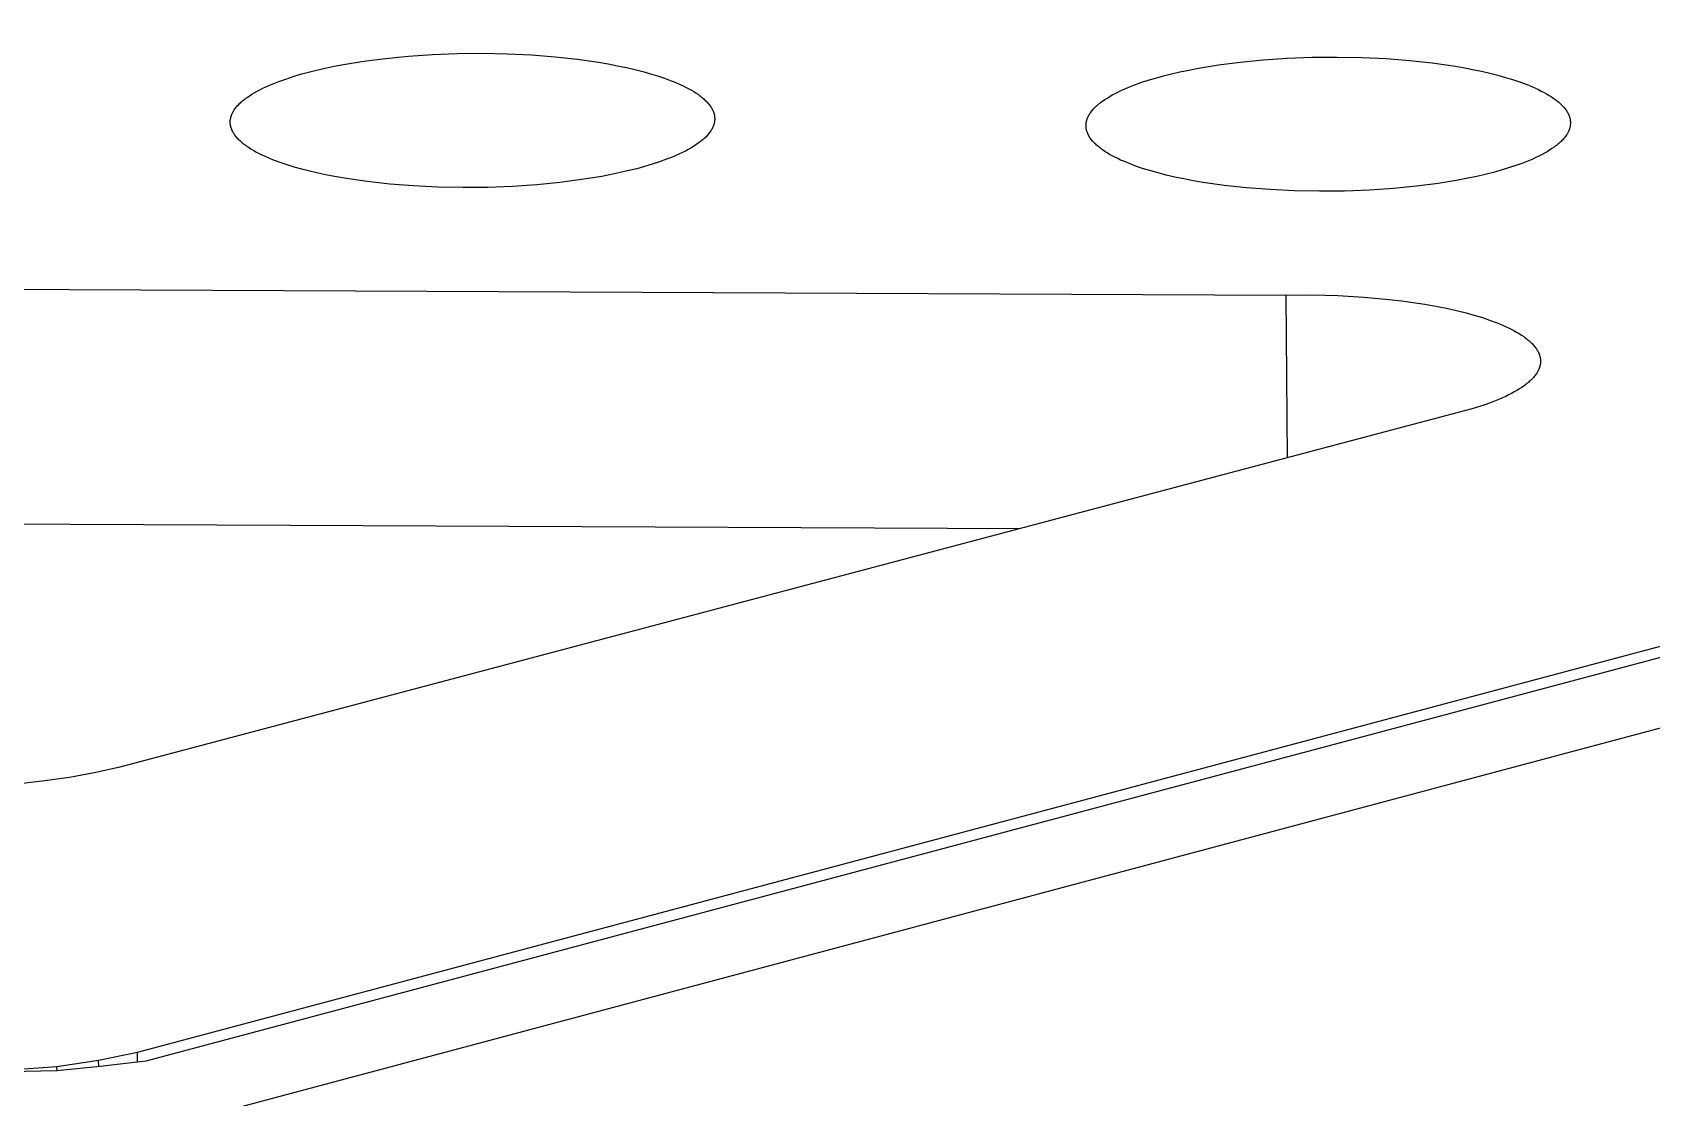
# Model space of a CAD drawing. Header units: millimetres. Extents: x -987 to 2591, y -102 to 2398.
# Drawn here: x -8.59 to 11.79, y 708.57 to 721.97 of the extents above; entities that cross this region are included whole.
import ezdxf

# ---------------------------------------------------------------- set-up
doc = ezdxf.new("R2010")
doc.units = ezdxf.units.MM
doc.header["$MEASUREMENT"] = 0
doc.layers.add('Utwórz2D linie widoczne', color=7, linetype='Continuous', true_color=0x000000)

msp = doc.modelspace()

# ---------------------------------------------------------------- linework, layer by layer
at = {"layer": 'Utwórz2D linie widoczne'}
for p, q in [((-7.267, 708.111), (190.175, 760.798)), ((187.153, 760.817), (-7.158, 709.031)), ((-4.903, 721.521), (-4.79, 721.545)), ((-4.79, 721.545), (-4.671, 721.567)), ((-4.671, 721.567), (-4.417, 721.609)), ((-4.417, 721.609), (-4.144, 721.644)), ((-4.144, 721.644), (-3.854, 721.672)), ((-3.854, 721.672), (-3.552, 721.693)), ((-3.552, 721.693), (-3.24, 721.705)), ((-3.24, 721.705), (-2.926, 721.708)), ((-2.926, 721.708), (-2.612, 721.702)), ((-2.612, 721.702), (-2.305, 721.688)), ((-2.305, 721.688), (-2.009, 721.664)), ((-2.009, 721.664), (-1.728, 721.634)), ((-1.728, 721.634), (-1.465, 721.596)), ((-1.465, 721.596), (-1.342, 721.575)), ((-1.342, 721.575), (-1.224, 721.552)), ((-1.224, 721.552), (-1.111, 721.529)), ((6.084, 721.521), (6.337, 721.562)), ((6.337, 721.562), (6.61, 721.597)), ((6.61, 721.597), (6.899, 721.626)), ((6.899, 721.626), (7.201, 721.646)), ((7.201, 721.646), (7.512, 721.658)), ((7.512, 721.658), (7.827, 721.661)), ((7.827, 721.661), (8.141, 721.656)), ((8.141, 721.656), (8.448, 721.641)), ((8.448, 721.641), (8.745, 721.618)), ((8.745, 721.618), (9.026, 721.587)), ((9.026, 721.587), (9.289, 721.549)), ((9.289, 721.549), (9.413, 721.528)), ((-5.57, 721.321), (-5.486, 721.354)), ((-5.486, 721.354), (-5.398, 721.385)), ((-5.398, 721.385), (-5.306, 721.415)), ((-5.306, 721.415), (-5.211, 721.444)), ((-5.211, 721.444), (-5.113, 721.471)), ((-5.113, 721.471), (-5.011, 721.496)), ((-5.011, 721.496), (-4.903, 721.521)), ((-1.111, 721.529), (-1.005, 721.504)), ((-1.005, 721.504), (-0.905, 721.478)), ((-0.905, 721.478), (-0.81, 721.452)), ((-0.81, 721.452), (-0.721, 721.424)), ((-0.721, 721.424), (-0.634, 721.395)), ((-0.634, 721.395), (-0.551, 721.364)), ((-0.551, 721.364), (-0.511, 721.348)), ((-0.511, 721.348), (-0.472, 721.332)), ((-0.472, 721.332), (-0.434, 721.315)), ((5.272, 721.307), (5.36, 721.339)), ((5.36, 721.339), (5.451, 721.369)), ((5.451, 721.369), (5.546, 721.397)), ((5.546, 721.397), (5.644, 721.424)), ((5.644, 721.424), (5.745, 721.449)), ((5.745, 721.449), (5.852, 721.474)), ((5.852, 721.474), (5.965, 721.498)), ((5.965, 721.498), (6.084, 721.521)), ((9.413, 721.528), (9.532, 721.506)), ((9.532, 721.506), (9.644, 721.482)), ((9.644, 721.482), (9.751, 721.457)), ((9.751, 721.457), (9.852, 721.432)), ((9.852, 721.432), (9.946, 721.405)), ((9.946, 721.405), (10.037, 721.378)), ((10.037, 721.378), (10.124, 721.348)), ((10.124, 721.348), (10.208, 721.318)), ((-5.924, 721.123), (-5.911, 721.133)), ((-5.911, 721.133), (-5.898, 721.143)), ((-5.898, 721.143), (-5.884, 721.153)), ((-5.884, 721.153), (-5.855, 721.173)), ((-5.855, 721.173), (-5.825, 721.193)), ((-5.825, 721.193), (-5.793, 721.212)), ((-5.793, 721.212), (-5.759, 721.231)), ((-5.759, 721.231), (-5.724, 721.25)), ((-5.724, 721.25), (-5.687, 721.268)), ((-5.687, 721.268), (-5.65, 721.286)), ((-5.65, 721.286), (-5.61, 721.303)), ((-5.61, 721.303), (-5.57, 721.321)), ((-0.434, 721.315), (-0.397, 721.298)), ((-0.397, 721.298), (-0.362, 721.28)), ((-0.362, 721.28), (-0.328, 721.263)), ((-0.328, 721.263), (-0.295, 721.244)), ((-0.295, 721.244), (-0.264, 721.226)), ((-0.264, 721.226), (-0.235, 721.207)), ((-0.235, 721.207), (-0.207, 721.188)), ((-0.207, 721.188), (-0.193, 721.178)), ((-0.193, 721.178), (-0.18, 721.168)), ((-0.18, 721.168), (-0.167, 721.158)), ((-0.167, 721.158), (-0.155, 721.148)), ((-0.155, 721.148), (-0.144, 721.138)), ((-0.144, 721.138), (-0.132, 721.128)), ((-0.132, 721.128), (-0.121, 721.118)), ((4.877, 721.107), (4.906, 721.126)), ((4.906, 721.126), (4.936, 721.146)), ((4.936, 721.146), (4.968, 721.165)), ((4.968, 721.165), (5.001, 721.184)), ((5.001, 721.184), (5.036, 721.203)), ((5.036, 721.203), (5.072, 721.221)), ((5.072, 721.221), (5.11, 721.239)), ((5.11, 721.239), (5.148, 721.256)), ((5.148, 721.256), (5.189, 721.274)), ((5.189, 721.274), (5.272, 721.307)), ((10.208, 721.318), (10.248, 721.302)), ((10.248, 721.302), (10.287, 721.285)), ((10.287, 721.285), (10.325, 721.268)), ((10.325, 721.268), (10.362, 721.251)), ((10.362, 721.251), (10.398, 721.234)), ((10.398, 721.234), (10.432, 721.216)), ((10.432, 721.216), (10.465, 721.198)), ((10.465, 721.198), (10.496, 721.179)), ((10.496, 721.179), (10.526, 721.16)), ((10.526, 721.16), (10.554, 721.141)), ((10.554, 721.141), (10.568, 721.131)), ((10.568, 721.131), (10.581, 721.121)), ((-6.084, 720.916), (-6.083, 720.922)), ((-6.083, 720.922), (-6.081, 720.927)), ((-6.081, 720.927), (-6.079, 720.932)), ((-6.079, 720.932), (-6.077, 720.938)), ((-6.077, 720.938), (-6.074, 720.943)), ((-6.074, 720.943), (-6.072, 720.949)), ((-6.072, 720.949), (-6.069, 720.954)), ((-6.069, 720.954), (-6.067, 720.96)), ((-6.067, 720.96), (-6.064, 720.965)), ((-6.064, 720.965), (-6.061, 720.97)), ((-6.061, 720.97), (-6.058, 720.976)), ((-6.058, 720.976), (-6.055, 720.981)), ((-6.055, 720.981), (-6.052, 720.987)), ((-6.052, 720.987), (-6.045, 720.997)), ((-6.045, 720.997), (-6.037, 721.008)), ((-6.037, 721.008), (-6.029, 721.019)), ((-6.029, 721.019), (-6.021, 721.029)), ((-6.021, 721.029), (-6.012, 721.04)), ((-6.012, 721.04), (-6.003, 721.051)), ((-6.003, 721.051), (-5.993, 721.061)), ((-5.993, 721.061), (-5.983, 721.072)), ((-5.983, 721.072), (-5.972, 721.082)), ((-5.972, 721.082), (-5.961, 721.092)), ((-5.961, 721.092), (-5.949, 721.103)), ((-5.949, 721.103), (-5.937, 721.113)), ((-5.937, 721.113), (-5.924, 721.123)), ((-0.121, 721.118), (-0.111, 721.108)), ((-0.111, 721.108), (-0.101, 721.098)), ((-0.101, 721.098), (-0.091, 721.088)), ((-0.091, 721.088), (-0.082, 721.077)), ((-0.082, 721.077), (-0.074, 721.067)), ((-0.074, 721.067), (-0.065, 721.056)), ((-0.065, 721.056), (-0.058, 721.046)), ((-0.058, 721.046), (-0.05, 721.035)), ((-0.05, 721.035), (-0.044, 721.025)), ((-0.044, 721.025), (-0.041, 721.019)), ((-0.041, 721.019), (-0.037, 721.014)), ((-0.037, 721.014), (-0.035, 721.009)), ((-0.035, 721.009), (-0.032, 721.003)), ((-0.032, 721.003), (-0.029, 720.998)), ((-0.029, 720.998), (-0.026, 720.993)), ((-0.026, 720.993), (-0.024, 720.987)), ((-0.024, 720.987), (-0.022, 720.982)), ((-0.022, 720.982), (-0.019, 720.976)), ((-0.019, 720.976), (-0.017, 720.971)), ((-0.017, 720.971), (-0.015, 720.966)), ((-0.015, 720.966), (-0.014, 720.96)), ((-0.014, 720.96), (-0.012, 720.955)), ((-0.012, 720.955), (-0.01, 720.949)), ((-0.01, 720.949), (-0.009, 720.944)), ((-0.009, 720.944), (-0.008, 720.939)), ((-0.008, 720.939), (-0.006, 720.933)), ((-0.006, 720.933), (-0.005, 720.928)), ((-0.005, 720.928), (-0.004, 720.922)), ((-0.004, 720.922), (-0.003, 720.917)), ((4.7, 720.918), (4.703, 720.924)), ((4.703, 720.924), (4.706, 720.929)), ((4.706, 720.929), (4.709, 720.934)), ((4.709, 720.934), (4.712, 720.94)), ((4.712, 720.94), (4.719, 720.95)), ((4.719, 720.95), (4.726, 720.961)), ((4.726, 720.961), (4.734, 720.972)), ((4.734, 720.972), (4.742, 720.983)), ((4.742, 720.983), (4.751, 720.993)), ((4.751, 720.993), (4.76, 721.004)), ((4.76, 721.004), (4.77, 721.014)), ((4.77, 721.014), (4.78, 721.025)), ((4.78, 721.025), (4.79, 721.035)), ((4.79, 721.035), (4.801, 721.046)), ((4.801, 721.046), (4.813, 721.056)), ((4.813, 721.056), (4.825, 721.066)), ((4.825, 721.066), (4.837, 721.076)), ((4.837, 721.076), (4.85, 721.086)), ((4.85, 721.086), (4.863, 721.097)), ((4.863, 721.097), (4.877, 721.107)), ((10.581, 721.121), (10.594, 721.112)), ((10.594, 721.112), (10.606, 721.102)), ((10.606, 721.102), (10.618, 721.092)), ((10.618, 721.092), (10.63, 721.082)), ((10.63, 721.082), (10.641, 721.071)), ((10.641, 721.071), (10.651, 721.061)), ((10.651, 721.061), (10.662, 721.051)), ((10.662, 721.051), (10.671, 721.041)), ((10.671, 721.041), (10.681, 721.03)), ((10.681, 721.03), (10.689, 721.02)), ((10.689, 721.02), (10.698, 721.009)), ((10.698, 721.009), (10.706, 720.999)), ((10.706, 720.999), (10.713, 720.988)), ((10.713, 720.988), (10.72, 720.978)), ((10.72, 720.978), (10.723, 720.972)), ((10.723, 720.972), (10.726, 720.967)), ((10.726, 720.967), (10.729, 720.962)), ((10.729, 720.962), (10.732, 720.956)), ((10.732, 720.956), (10.735, 720.951)), ((10.735, 720.951), (10.738, 720.946)), ((10.738, 720.946), (10.74, 720.94)), ((10.74, 720.94), (10.743, 720.935)), ((10.743, 720.935), (10.745, 720.93)), ((10.745, 720.93), (10.747, 720.924)), ((10.747, 720.924), (10.749, 720.919)), ((-6.096, 720.851), (-6.095, 720.856)), ((-6.096, 720.845), (-6.096, 720.851)), ((-6.096, 720.84), (-6.096, 720.845)), ((-6.096, 720.834), (-6.096, 720.84)), ((-6.095, 720.829), (-6.096, 720.834)), ((-6.095, 720.867), (-6.094, 720.872)), ((-6.095, 720.861), (-6.095, 720.867)), ((-6.095, 720.856), (-6.095, 720.861)), ((-6.095, 720.823), (-6.095, 720.829)), ((-6.095, 720.818), (-6.095, 720.823)), ((-6.094, 720.812), (-6.095, 720.818)), ((-6.094, 720.872), (-6.093, 720.878)), ((-6.093, 720.807), (-6.094, 720.812)), ((-6.093, 720.878), (-6.092, 720.883)), ((-6.092, 720.801), (-6.093, 720.807)), ((-6.092, 720.883), (-6.091, 720.889)), ((-6.091, 720.796), (-6.092, 720.801)), ((-6.091, 720.889), (-6.09, 720.894)), ((-6.09, 720.791), (-6.091, 720.796)), ((-6.09, 720.894), (-6.089, 720.9)), ((-6.089, 720.785), (-6.09, 720.791)), ((-6.089, 720.9), (-6.088, 720.905)), ((-6.087, 720.78), (-6.089, 720.785)), ((-6.088, 720.905), (-6.086, 720.911)), ((-6.086, 720.774), (-6.087, 720.78)), ((-6.086, 720.911), (-6.084, 720.916)), ((-6.084, 720.769), (-6.086, 720.774)), ((-6.082, 720.763), (-6.084, 720.769)), ((-6.08, 720.758), (-6.082, 720.763)), ((-6.078, 720.753), (-6.08, 720.758)), ((-6.076, 720.747), (-6.078, 720.753)), ((-6.074, 720.742), (-6.076, 720.747)), ((-6.072, 720.737), (-6.074, 720.742)), ((-6.069, 720.731), (-6.072, 720.737)), ((-6.066, 720.726), (-6.069, 720.731)), ((-6.064, 720.72), (-6.066, 720.726)), ((-6.061, 720.715), (-6.064, 720.72)), ((-0.058, 720.721), (-0.066, 720.71)), ((-0.051, 720.732), (-0.058, 720.721)), ((-0.044, 720.743), (-0.051, 720.732)), ((-0.041, 720.748), (-0.044, 720.743)), ((-0.038, 720.753), (-0.041, 720.748)), ((-0.035, 720.759), (-0.038, 720.753)), ((-0.032, 720.764), (-0.035, 720.759)), ((-0.029, 720.77), (-0.032, 720.764)), ((-0.027, 720.775), (-0.029, 720.77)), ((-0.024, 720.78), (-0.027, 720.775)), ((-0.022, 720.786), (-0.024, 720.78)), ((-0.02, 720.791), (-0.022, 720.786)), ((-0.018, 720.797), (-0.02, 720.791)), ((-0.016, 720.802), (-0.018, 720.797)), ((-0.014, 720.808), (-0.016, 720.802)), ((-0.012, 720.813), (-0.014, 720.808)), ((-0.01, 720.819), (-0.012, 720.813)), ((-0.009, 720.824), (-0.01, 720.819)), ((-0.008, 720.829), (-0.009, 720.824)), ((-0.006, 720.835), (-0.008, 720.829)), ((-0.005, 720.84), (-0.006, 720.835)), ((-0.004, 720.846), (-0.005, 720.84)), ((-0.003, 720.857), (-0.004, 720.851)), ((-0.004, 720.851), (-0.004, 720.846)), ((-0.003, 720.917), (-0.003, 720.911)), ((-0.003, 720.911), (-0.002, 720.906)), ((-0.002, 720.862), (-0.003, 720.857)), ((-0.002, 720.906), (-0.002, 720.901)), ((-0.002, 720.901), (-0.001, 720.895)), ((-0.001, 720.873), (-0.002, 720.868)), ((-0.002, 720.868), (-0.002, 720.862)), ((-0.001, 720.895), (-0.001, 720.89)), ((-0.001, 720.89), (-0.001, 720.884)), ((-0.001, 720.884), (-0.001, 720.879)), ((-0.001, 720.879), (-0.001, 720.873)), ((4.67, 720.809), (4.671, 720.815)), ((4.67, 720.804), (4.67, 720.809)), ((4.67, 720.798), (4.67, 720.804)), ((4.67, 720.793), (4.67, 720.798)), ((4.67, 720.787), (4.67, 720.793)), ((4.671, 720.782), (4.67, 720.787)), ((4.671, 720.82), (4.672, 720.825)), ((4.671, 720.815), (4.671, 720.82)), ((4.671, 720.776), (4.671, 720.782)), ((4.672, 720.771), (4.671, 720.776)), ((4.672, 720.831), (4.673, 720.836)), ((4.672, 720.825), (4.672, 720.831)), ((4.673, 720.765), (4.672, 720.771)), ((4.673, 720.836), (4.674, 720.842)), ((4.673, 720.76), (4.673, 720.765)), ((4.674, 720.755), (4.673, 720.76)), ((4.674, 720.842), (4.675, 720.847)), ((4.676, 720.749), (4.674, 720.755)), ((4.675, 720.847), (4.676, 720.853)), ((4.676, 720.853), (4.677, 720.858)), ((4.677, 720.744), (4.676, 720.749)), ((4.677, 720.858), (4.679, 720.864)), ((4.678, 720.738), (4.677, 720.744)), ((4.68, 720.733), (4.678, 720.738)), ((4.679, 720.864), (4.68, 720.869)), ((4.68, 720.869), (4.682, 720.875)), ((4.681, 720.727), (4.68, 720.733)), ((4.683, 720.722), (4.681, 720.727)), ((4.682, 720.875), (4.684, 720.88)), ((4.685, 720.717), (4.683, 720.722)), ((4.684, 720.88), (4.686, 720.886)), ((4.686, 720.886), (4.688, 720.891)), ((4.688, 720.891), (4.69, 720.896)), ((4.69, 720.896), (4.693, 720.902)), ((4.693, 720.902), (4.695, 720.907)), ((4.695, 720.907), (4.698, 720.913)), ((4.698, 720.913), (4.7, 720.918)), ((10.735, 720.717), (10.733, 720.712)), ((10.738, 720.723), (10.735, 720.717)), ((10.741, 720.728), (10.738, 720.723)), ((10.743, 720.734), (10.741, 720.728)), ((10.745, 720.739), (10.743, 720.734)), ((10.747, 720.744), (10.745, 720.739)), ((10.75, 720.75), (10.747, 720.744)), ((10.749, 720.919), (10.751, 720.913)), ((10.751, 720.755), (10.75, 720.75)), ((10.751, 720.913), (10.753, 720.908)), ((10.753, 720.761), (10.751, 720.755)), ((10.753, 720.908), (10.754, 720.903)), ((10.755, 720.766), (10.753, 720.761)), ((10.754, 720.903), (10.756, 720.897)), ((10.756, 720.772), (10.755, 720.766)), ((10.756, 720.897), (10.757, 720.892)), ((10.758, 720.777), (10.756, 720.772)), ((10.757, 720.892), (10.759, 720.886)), ((10.759, 720.783), (10.758, 720.777)), ((10.759, 720.886), (10.76, 720.881)), ((10.76, 720.788), (10.759, 720.783)), ((10.76, 720.881), (10.761, 720.875)), ((10.761, 720.794), (10.76, 720.788)), ((10.761, 720.875), (10.762, 720.87)), ((10.762, 720.799), (10.761, 720.794)), ((10.762, 720.87), (10.763, 720.865)), ((10.763, 720.804), (10.762, 720.799)), ((10.763, 720.865), (10.763, 720.859)), ((10.763, 720.859), (10.764, 720.854)), ((10.764, 720.815), (10.763, 720.81)), ((10.763, 720.81), (10.763, 720.804)), ((10.764, 720.854), (10.764, 720.848)), ((10.764, 720.848), (10.764, 720.843)), ((10.764, 720.843), (10.765, 720.837)), ((10.765, 720.832), (10.764, 720.826)), ((10.764, 720.826), (10.764, 720.821)), ((10.764, 720.821), (10.764, 720.815)), ((10.765, 720.837), (10.765, 720.832)), ((-6.058, 720.71), (-6.061, 720.715)), ((-6.055, 720.704), (-6.058, 720.71)), ((-6.048, 720.694), (-6.055, 720.704)), ((-6.041, 720.683), (-6.048, 720.694)), ((-6.033, 720.673), (-6.041, 720.683)), ((-6.025, 720.662), (-6.033, 720.673)), ((-6.017, 720.652), (-6.025, 720.662)), ((-6.008, 720.642), (-6.017, 720.652)), ((-5.998, 720.631), (-6.008, 720.642)), ((-5.988, 720.621), (-5.998, 720.631)), ((-5.978, 720.611), (-5.988, 720.621)), ((-5.967, 720.601), (-5.978, 720.611)), ((-5.956, 720.591), (-5.967, 720.601)), ((-5.944, 720.581), (-5.956, 720.591)), ((-5.932, 720.571), (-5.944, 720.581)), ((-5.919, 720.561), (-5.932, 720.571)), ((-5.906, 720.551), (-5.919, 720.561)), ((-5.893, 720.541), (-5.906, 720.551)), ((-5.865, 720.522), (-5.893, 720.541)), ((-5.835, 720.503), (-5.865, 720.522)), ((-0.301, 720.517), (-0.335, 720.498)), ((-0.269, 720.536), (-0.301, 720.517)), ((-0.239, 720.556), (-0.269, 720.536)), ((-0.21, 720.576), (-0.239, 720.556)), ((-0.197, 720.586), (-0.21, 720.576)), ((-0.183, 720.596), (-0.197, 720.586)), ((-0.17, 720.606), (-0.183, 720.596)), ((-0.158, 720.616), (-0.17, 720.606)), ((-0.146, 720.626), (-0.158, 720.616)), ((-0.134, 720.637), (-0.146, 720.626)), ((-0.123, 720.647), (-0.134, 720.637)), ((-0.112, 720.657), (-0.123, 720.647)), ((-0.102, 720.668), (-0.112, 720.657)), ((-0.093, 720.678), (-0.102, 720.668)), ((-0.083, 720.689), (-0.093, 720.678)), ((-0.075, 720.7), (-0.083, 720.689)), ((-0.066, 720.71), (-0.075, 720.7)), ((4.687, 720.711), (4.685, 720.717)), ((4.689, 720.706), (4.687, 720.711)), ((4.691, 720.7), (4.689, 720.706)), ((4.694, 720.695), (4.691, 720.7)), ((4.696, 720.69), (4.694, 720.695)), ((4.699, 720.684), (4.696, 720.69)), ((4.701, 720.679), (4.699, 720.684)), ((4.704, 720.674), (4.701, 720.679)), ((4.707, 720.668), (4.704, 720.674)), ((4.71, 720.663), (4.707, 720.668)), ((4.714, 720.658), (4.71, 720.663)), ((4.72, 720.647), (4.714, 720.658)), ((4.728, 720.636), (4.72, 720.647)), ((4.735, 720.626), (4.728, 720.636)), ((4.744, 720.615), (4.735, 720.626)), ((4.752, 720.605), (4.744, 720.615)), ((4.762, 720.595), (4.752, 720.605)), ((4.771, 720.584), (4.762, 720.595)), ((4.781, 720.574), (4.771, 720.584)), ((4.792, 720.564), (4.781, 720.574)), ((4.803, 720.554), (4.792, 720.564)), ((4.814, 720.544), (4.803, 720.554)), ((4.826, 720.534), (4.814, 720.544)), ((4.838, 720.524), (4.826, 720.534)), ((4.851, 720.514), (4.838, 720.524)), ((4.864, 720.504), (4.851, 720.514)), ((10.56, 720.529), (10.532, 720.509)), ((10.574, 720.539), (10.56, 720.529)), ((10.587, 720.549), (10.574, 720.539)), ((10.6, 720.559), (10.587, 720.549)), ((10.612, 720.569), (10.6, 720.559)), ((10.624, 720.579), (10.612, 720.569)), ((10.635, 720.59), (10.624, 720.579)), ((10.646, 720.6), (10.635, 720.59)), ((10.657, 720.611), (10.646, 720.6)), ((10.667, 720.621), (10.657, 720.611)), ((10.676, 720.632), (10.667, 720.621)), ((10.685, 720.642), (10.676, 720.632)), ((10.694, 720.653), (10.685, 720.642)), ((10.702, 720.663), (10.694, 720.653)), ((10.71, 720.674), (10.702, 720.663)), ((10.717, 720.685), (10.71, 720.674)), ((10.724, 720.696), (10.717, 720.685)), ((10.727, 720.701), (10.724, 720.696)), ((10.73, 720.706), (10.727, 720.701)), ((10.733, 720.712), (10.73, 720.706)), ((-5.804, 720.484), (-5.835, 720.503)), ((-5.772, 720.466), (-5.804, 720.484)), ((-5.738, 720.448), (-5.772, 720.466)), ((-5.703, 720.431), (-5.738, 720.448)), ((-5.666, 720.413), (-5.703, 720.431)), ((-5.629, 720.397), (-5.666, 720.413)), ((-5.59, 720.38), (-5.629, 720.397)), ((-5.55, 720.364), (-5.59, 720.38)), ((-5.467, 720.333), (-5.55, 720.364)), ((-5.38, 720.304), (-5.467, 720.333)), ((-0.788, 720.313), (-0.883, 720.284)), ((-0.696, 720.343), (-0.788, 720.313)), ((-0.607, 720.375), (-0.696, 720.343)), ((-0.523, 720.408), (-0.607, 720.375)), ((-0.483, 720.425), (-0.523, 720.408)), ((-0.444, 720.443), (-0.483, 720.425)), ((-0.406, 720.461), (-0.444, 720.443)), ((-0.37, 720.479), (-0.406, 720.461)), ((-0.335, 720.498), (-0.37, 720.479)), ((4.878, 720.494), (4.864, 720.504)), ((4.906, 720.475), (4.878, 720.494)), ((4.936, 720.456), (4.906, 720.475)), ((4.967, 720.437), (4.936, 720.456)), ((5, 720.419), (4.967, 720.437)), ((5.034, 720.401), (5, 720.419)), ((5.07, 720.384), (5.034, 720.401)), ((5.106, 720.366), (5.07, 720.384)), ((5.144, 720.35), (5.106, 720.366)), ((5.183, 720.333), (5.144, 720.35)), ((5.224, 720.317), (5.183, 720.333)), ((5.307, 720.286), (5.224, 720.317)), ((10.166, 720.328), (10.078, 720.296)), ((10.25, 720.361), (10.166, 720.328)), ((10.29, 720.378), (10.25, 720.361)), ((10.328, 720.396), (10.29, 720.378)), ((10.366, 720.414), (10.328, 720.396)), ((10.402, 720.432), (10.366, 720.414)), ((10.437, 720.451), (10.402, 720.432)), ((10.47, 720.47), (10.437, 720.451)), ((10.502, 720.489), (10.47, 720.47)), ((10.532, 720.509), (10.502, 720.489)), ((-7.263, 709.145), (34.321, 720.225)), ((-5.29, 720.276), (-5.38, 720.304)), ((-5.196, 720.25), (-5.29, 720.276)), ((-5.096, 720.224), (-5.196, 720.25)), ((-4.989, 720.199), (-5.096, 720.224)), ((-4.877, 720.175), (-4.989, 720.199)), ((-4.759, 720.153), (-4.877, 720.175)), ((-4.635, 720.132), (-4.759, 720.153)), ((-4.372, 720.094), (-4.635, 720.132)), ((-1.677, 720.119), (-1.951, 720.083)), ((-1.423, 720.16), (-1.677, 720.119)), ((-1.304, 720.183), (-1.423, 720.16)), ((-1.19, 720.207), (-1.304, 720.183)), ((-1.082, 720.232), (-1.19, 720.207)), ((-0.98, 720.257), (-1.082, 720.232)), ((-0.883, 720.284), (-0.98, 720.257)), ((5.394, 720.257), (5.307, 720.286)), ((5.485, 720.229), (5.394, 720.257)), ((5.579, 720.203), (5.485, 720.229)), ((5.68, 720.177), (5.579, 720.203)), ((5.787, 720.152), (5.68, 720.177)), ((5.9, 720.129), (5.787, 720.152)), ((6.018, 720.106), (5.9, 720.129)), ((6.142, 720.085), (6.018, 720.106)), ((9.354, 720.113), (9.101, 720.072)), ((9.473, 720.136), (9.354, 720.113)), ((9.586, 720.16), (9.473, 720.136)), ((9.693, 720.185), (9.586, 720.16)), ((9.795, 720.21), (9.693, 720.185)), ((9.892, 720.237), (9.795, 720.21)), ((9.987, 720.266), (9.892, 720.237)), ((10.078, 720.296), (9.987, 720.266)), ((-4.09, 720.063), (-4.372, 720.094)), ((-3.793, 720.04), (-4.09, 720.063)), ((-3.486, 720.025), (-3.793, 720.04)), ((-3.171, 720.019), (-3.486, 720.025)), ((-2.856, 720.022), (-3.171, 720.019)), ((-2.544, 720.034), (-2.856, 720.022)), ((-2.241, 720.055), (-2.544, 720.034)), ((-1.951, 720.083), (-2.241, 720.055)), ((6.406, 720.047), (6.142, 720.085)), ((6.688, 720.016), (6.406, 720.047)), ((6.985, 719.993), (6.688, 720.016)), ((7.293, 719.978), (6.985, 719.993)), ((7.608, 719.972), (7.293, 719.978)), ((7.923, 719.975), (7.608, 719.972)), ((8.235, 719.987), (7.923, 719.975)), ((8.538, 720.008), (8.235, 719.987)), ((8.827, 720.036), (8.538, 720.008)), ((9.101, 720.072), (8.827, 720.036)), ((-24.954, 718.811), (7.187, 718.667)), ((7.187, 718.667), (7.512, 718.669)), ((7.205, 716.62), (7.187, 718.667)), ((7.512, 718.669), (7.839, 718.66)), ((7.839, 718.66), (8.165, 718.641)), ((8.165, 718.641), (8.483, 718.613)), ((8.483, 718.613), (8.637, 718.595)), ((8.637, 718.595), (8.787, 718.574)), ((8.787, 718.574), (8.932, 718.552)), ((8.932, 718.552), (9.072, 718.527)), ((9.072, 718.527), (9.206, 718.501)), ((9.206, 718.501), (9.333, 718.472)), ((9.333, 718.472), (9.453, 718.442)), ((9.453, 718.442), (9.567, 718.411)), ((9.567, 718.411), (9.658, 718.383)), ((9.658, 718.383), (9.745, 718.353)), ((9.745, 718.353), (9.829, 718.322)), ((9.829, 718.322), (9.87, 718.306)), ((9.87, 718.306), (9.909, 718.29)), ((9.909, 718.29), (9.947, 718.273)), ((9.947, 718.273), (9.984, 718.255)), ((9.984, 718.255), (10.02, 718.238)), ((10.02, 718.238), (10.054, 718.22)), ((10.054, 718.22), (10.087, 718.201)), ((10.087, 718.201), (10.119, 718.183)), ((10.119, 718.183), (10.149, 718.163)), ((10.149, 718.163), (10.178, 718.144)), ((10.178, 718.144), (10.191, 718.134)), ((10.191, 718.134), (10.204, 718.124)), ((10.204, 718.124), (10.217, 718.114)), ((10.217, 718.114), (10.23, 718.104)), ((10.23, 718.104), (10.242, 718.094)), ((10.242, 718.094), (10.253, 718.084)), ((10.253, 718.084), (10.264, 718.074)), ((10.264, 718.074), (10.275, 718.064)), ((10.275, 718.064), (10.285, 718.053)), ((10.285, 718.053), (10.295, 718.043)), ((10.295, 718.043), (10.304, 718.032)), ((10.304, 718.032), (10.313, 718.022)), ((10.313, 718.022), (10.321, 718.011)), ((10.321, 718.011), (10.329, 718.001)), ((10.329, 718.001), (10.337, 717.99)), ((10.337, 717.99), (10.343, 717.979)), ((10.343, 717.979), (10.347, 717.974)), ((10.347, 717.974), (10.35, 717.969)), ((10.35, 717.969), (10.353, 717.963)), ((10.353, 717.963), (10.356, 717.958)), ((10.356, 717.958), (10.359, 717.953)), ((10.359, 717.953), (10.361, 717.947)), ((10.361, 717.947), (10.364, 717.942)), ((10.364, 717.942), (10.366, 717.936)), ((10.366, 717.936), (10.369, 717.931)), ((10.369, 717.931), (10.371, 717.925)), ((10.371, 717.925), (10.373, 717.92)), ((10.373, 717.92), (10.375, 717.915)), ((10.375, 717.915), (10.376, 717.909)), ((10.376, 717.909), (10.378, 717.904)), ((10.378, 717.904), (10.38, 717.898)), ((10.38, 717.898), (10.381, 717.893)), ((10.381, 717.893), (10.382, 717.887)), ((10.382, 717.887), (10.383, 717.882)), ((10.383, 717.882), (10.385, 717.876)), ((10.385, 717.876), (10.385, 717.871)), ((10.385, 717.871), (10.386, 717.865)), ((10.386, 717.865), (10.387, 717.86)), ((10.325, 717.662), (10.317, 717.652)), ((10.333, 717.673), (10.325, 717.662)), ((10.34, 717.684), (10.333, 717.673)), ((10.347, 717.695), (10.34, 717.684)), ((10.35, 717.7), (10.347, 717.695)), ((10.353, 717.706), (10.35, 717.7)), ((10.356, 717.711), (10.353, 717.706)), ((10.359, 717.717), (10.356, 717.711)), ((10.361, 717.722), (10.359, 717.717)), ((10.364, 717.728), (10.361, 717.722)), ((10.366, 717.733), (10.364, 717.728)), ((10.369, 717.739), (10.366, 717.733)), ((10.371, 717.744), (10.369, 717.739)), ((10.373, 717.75), (10.371, 717.744)), ((10.375, 717.755), (10.373, 717.75)), ((10.377, 717.761), (10.375, 717.755)), ((10.378, 717.766), (10.377, 717.761)), ((10.38, 717.772), (10.378, 717.766)), ((10.381, 717.777), (10.38, 717.772)), ((10.382, 717.783), (10.381, 717.777)), ((10.384, 717.788), (10.382, 717.783)), ((10.385, 717.794), (10.384, 717.788)), ((10.386, 717.805), (10.385, 717.799)), ((10.385, 717.799), (10.385, 717.794)), ((10.387, 717.81), (10.386, 717.805)), ((10.387, 717.86), (10.387, 717.854)), ((10.387, 717.854), (10.388, 717.849)), ((10.388, 717.821), (10.387, 717.816)), ((10.387, 717.816), (10.387, 717.81)), ((10.388, 717.849), (10.388, 717.843)), ((10.388, 717.843), (10.388, 717.838)), ((10.388, 717.838), (10.388, 717.832)), ((10.388, 717.832), (10.388, 717.827)), ((10.388, 717.827), (10.388, 717.821)), ((10.092, 717.467), (10.058, 717.448)), ((10.124, 717.487), (10.092, 717.467)), ((10.154, 717.506), (10.124, 717.487)), ((10.182, 717.526), (10.154, 717.506)), ((10.196, 717.537), (10.182, 717.526)), ((10.209, 717.547), (10.196, 717.537)), ((10.222, 717.557), (10.209, 717.547)), ((10.235, 717.567), (10.222, 717.557)), ((10.246, 717.578), (10.235, 717.567)), ((10.258, 717.588), (10.246, 717.578)), ((10.269, 717.599), (10.258, 717.588)), ((10.28, 717.609), (10.269, 717.599)), ((10.29, 717.62), (10.28, 717.609)), ((10.299, 717.63), (10.29, 717.62)), ((10.308, 717.641), (10.299, 717.63)), ((10.317, 717.652), (10.308, 717.641)), ((9.607, 717.262), (9.512, 717.233)), ((9.699, 717.292), (9.607, 717.262)), ((9.787, 717.324), (9.699, 717.292)), ((9.87, 717.358), (9.787, 717.324)), ((9.911, 717.375), (9.87, 717.358)), ((9.95, 717.393), (9.911, 717.375)), ((9.987, 717.411), (9.95, 717.393)), ((10.024, 717.429), (9.987, 717.411)), ((10.058, 717.448), (10.024, 717.429)), ((9.414, 717.206), (-7.502, 712.722)), ((9.512, 717.233), (9.414, 717.206)), ((-22.278, 715.847), (3.847, 715.73)), ((-8.118, 712.6), (-8.429, 712.555)), ((-7.809, 712.656), (-8.118, 712.6)), ((-7.502, 712.722), (-7.809, 712.656)), ((-8.429, 712.555), (-8.741, 712.52)), ((-7.752, 709.044), (-7.263, 709.145)), ((-7.262, 709.019), (-7.263, 709.145)), ((-8.277, 708.908), (-8.876, 708.894)), ((-8.868, 708.922), (-8.276, 708.963)), ((-7.734, 708.964), (-8.277, 708.908)), ((-8.276, 708.963), (-7.752, 709.044)), ((-8.275, 708.908), (-8.276, 708.963)), ((-7.751, 708.963), (-7.752, 709.044)), ((-7.158, 709.031), (-7.734, 708.964))]:
    msp.add_line(p, q, dxfattribs=at)

doc.saveas('drawing.dxf')
